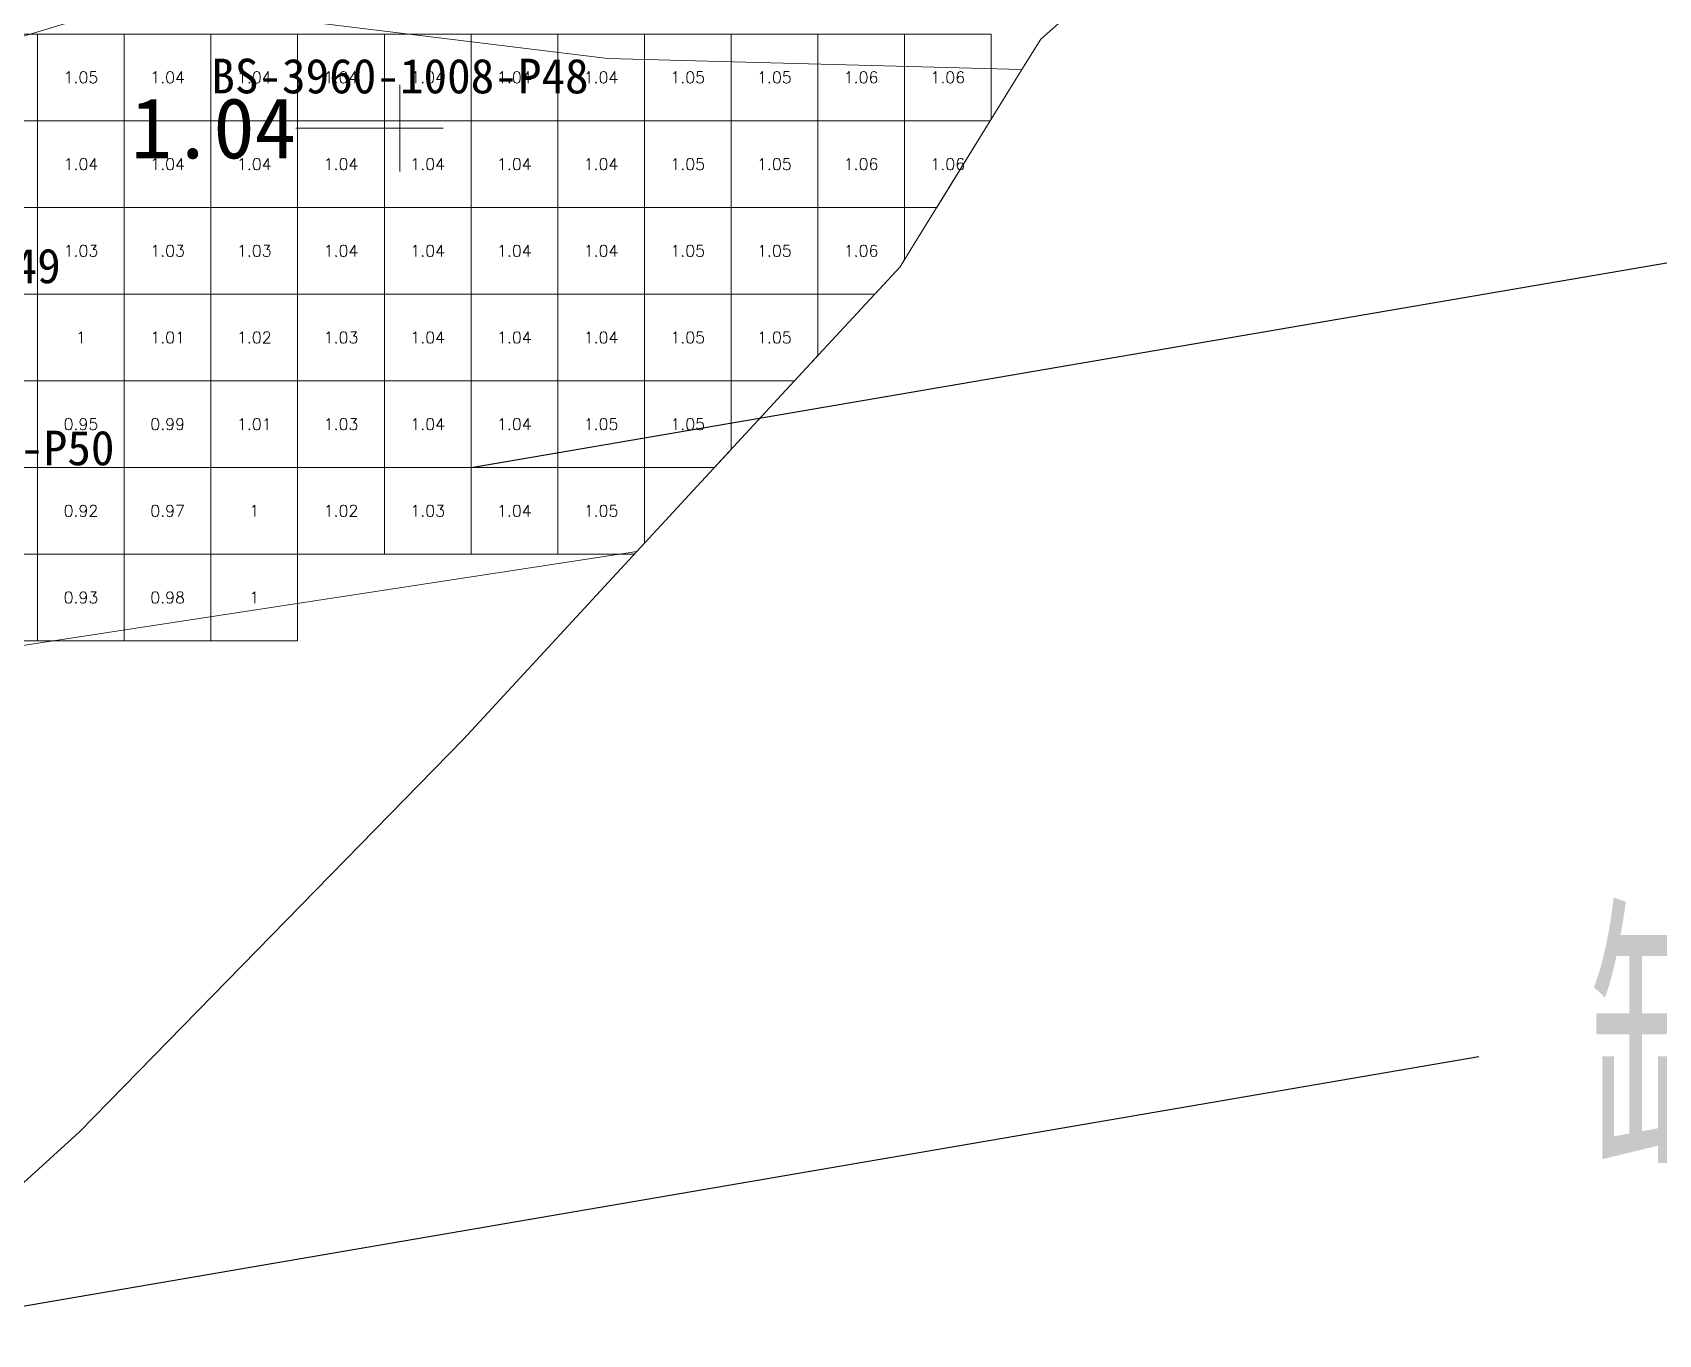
# Model space of a CAD drawing. Header units: inches. Extents: x 469883 to 470005, y 4349687 to 4349765.
# Drawn here: x 469909.89 to 469928.65, y 4349687.41 to 4349702.43 of the extents above; entities that cross this region are included whole.
import ezdxf
from ezdxf.enums import TextEntityAlignment as Align

# ---------------------------------------------------------------- set-up
doc = ezdxf.new("R2010")
doc.units = ezdxf.units.IN
doc.header["$MEASUREMENT"] = 0
for name, color, linetype, lineweight in [('点', 7, 'Continuous', 0), ('爆区方格网', 7, 'Continuous', 0), ('线条', 7, 'Continuous', 0), ('钻孔', 7, 'Continuous', 0)]:
    doc.layers.add(name, color=color, linetype=linetype, lineweight=lineweight)
doc.styles.add('3dmine_textStyle_1', font='txt.shx', dxfattribs={"height": 1, "bigfont": 'gbcbig.shx'})
doc.styles.add('3dmine_textStyle_2', font='simsunb.ttf', dxfattribs={"height": 1})
doc.styles.add('Standard_Shx', font='txt.shx', dxfattribs={"bigfont": 'gbcbig.shx'})

msp = doc.modelspace()

# ---------------------------------------------------------------- hatches: boundary and pattern name
at = {"layer": '钻孔', "linetype": 'Continuous', "lineweight": 0, "true_color": 0x0000ff, "extrusion": (0, 1, 0)}
msp.add_hatch(color=5, dxfattribs=at).paths.add_polyline_path([(-469915.13, 3950.3), (-469914.13, 3950.3), (-469914.13, 3962.3), (-469915.13, 3962.3)], flags=0)

# ---------------------------------------------------------------- linework, layer by layer
for p, q in [((469914.95, 4349697.414, 15847.19), (469933.664, 4349700.619, 11886.19)), ((469907.862, 4349687.413, 13868.713), (469926.576, 4349690.618, 9907.713))]:
    msp.add_line(p, q)
at = {"color": 4, "linetype": 'Continuous', "lineweight": 0, "true_color": 0x00ffff, "elevation": 1981.806}
msp.add_lwpolyline([(469929.472, 4349719.374), (469926.45, 4349717.862), (469923.773, 4349717.783), (469919.611, 4349716.908), (469917.305, 4349717.121), (469913.939, 4349715.079), (469914.787, 4349712.799), (469918.1, 4349712.163), (469920.711, 4349709.845), (469927.434, 4349707.62), (469922.434, 4349703.167), (469921.522, 4349702.355), (469921.306, 4349702.005), (469916.527, 4349702.131), (469911.125, 4349702.795), (469907.91, 4349701.826), (469904.362, 4349704.071), (469902.082, 4349706.967), (469895.348, 4349706.967)], dxfattribs=at)
at = {"color": 5, "linetype": 'Continuous', "lineweight": 0, "true_color": 0x0000ff, "elevation": 1981.806}
msp.add_lwpolyline([(469907.91, 4349701.826), (469911.125, 4349702.795), (469916.527, 4349702.131), (469921.306, 4349702.005), (469920.069, 4349700.005), (469919.899, 4349699.73), (469918.862, 4349698.609), (469916.862, 4349696.445), (469908.546, 4349695.172)], dxfattribs=at)
at = {"color": 7, "linetype": 'Continuous', "lineweight": 0, "elevation": 2972.708}
msp.add_lwpolyline([(469899.888, 4349689.561), (469907.862, 4349687.413), (469910.433, 4349689.749), (469914.862, 4349694.281), (469916.862, 4349696.445), (469908.546, 4349695.172), (469903.529, 4349692.607), (469899.888, 4349689.561), (469899.888, 4349689.561)], dxfattribs=at)
at = {"layer": '点', "color": 138, "linetype": 'Continuous', "lineweight": 0, "true_color": 0x004c4c, "elevation": 3962.3}
for points in [[(469914.13, 4349700.83), (469914.13, 4349701.83)], [(469914.63, 4349701.33), (469913.63, 4349701.33)]]:
    msp.add_lwpolyline(points, dxfattribs=at)
at = {"layer": '爆区方格网', "color": 5, "linetype": 'Continuous', "lineweight": 0, "true_color": 0x0000ff, "elevation": 3961.95}
for points in [[(469909.95, 4349701.414), (469908.95, 4349701.414), (469908.95, 4349702.414), (469909.95, 4349702.414), (469909.95, 4349701.414)], [(469910.95, 4349701.414), (469909.95, 4349701.414), (469909.95, 4349702.414), (469910.95, 4349702.414), (469910.95, 4349701.414)], [(469911.95, 4349701.414), (469910.95, 4349701.414), (469910.95, 4349702.414), (469911.95, 4349702.414), (469911.95, 4349701.414)], [(469912.95, 4349701.414), (469911.95, 4349701.414), (469911.95, 4349702.414), (469912.95, 4349702.414), (469912.95, 4349701.414)], [(469913.95, 4349701.414), (469912.95, 4349701.414), (469912.95, 4349702.414), (469913.95, 4349702.414), (469913.95, 4349701.414)], [(469914.95, 4349701.414), (469913.95, 4349701.414), (469913.95, 4349702.414), (469914.95, 4349702.414), (469914.95, 4349701.414)], [(469915.95, 4349701.414), (469914.95, 4349701.414), (469914.95, 4349702.414), (469915.95, 4349702.414), (469915.95, 4349701.414)], [(469916.95, 4349701.414), (469915.95, 4349701.414), (469915.95, 4349702.414), (469916.95, 4349702.414), (469916.95, 4349701.414)], [(469917.95, 4349701.414), (469916.95, 4349701.414), (469916.95, 4349702.414), (469917.95, 4349702.414), (469917.95, 4349701.414)], [(469918.95, 4349701.414), (469917.95, 4349701.414), (469917.95, 4349702.414), (469918.95, 4349702.414), (469918.95, 4349701.414)], [(469919.95, 4349701.414), (469918.95, 4349701.414), (469918.95, 4349702.414), (469919.95, 4349702.414), (469919.95, 4349701.414)], [(469920.95, 4349701.43), (469920.94, 4349701.414), (469919.95, 4349701.414), (469919.95, 4349702.414), (469920.95, 4349702.414), (469920.95, 4349701.43)], [(469909.95, 4349700.414), (469908.95, 4349700.414), (469908.95, 4349701.414), (469909.95, 4349701.414), (469909.95, 4349700.414)], [(469910.95, 4349700.414), (469909.95, 4349700.414), (469909.95, 4349701.414), (469910.95, 4349701.414), (469910.95, 4349700.414)], [(469911.95, 4349700.414), (469910.95, 4349700.414), (469910.95, 4349701.414), (469911.95, 4349701.414), (469911.95, 4349700.414)], [(469912.95, 4349700.414), (469911.95, 4349700.414), (469911.95, 4349701.414), (469912.95, 4349701.414), (469912.95, 4349700.414)], [(469913.95, 4349700.414), (469912.95, 4349700.414), (469912.95, 4349701.414), (469913.95, 4349701.414), (469913.95, 4349700.414)], [(469914.95, 4349700.414), (469913.95, 4349700.414), (469913.95, 4349701.414), (469914.95, 4349701.414), (469914.95, 4349700.414)], [(469915.95, 4349700.414), (469914.95, 4349700.414), (469914.95, 4349701.414), (469915.95, 4349701.414), (469915.95, 4349700.414)], [(469916.95, 4349700.414), (469915.95, 4349700.414), (469915.95, 4349701.414), (469916.95, 4349701.414), (469916.95, 4349700.414)], [(469917.95, 4349700.414), (469916.95, 4349700.414), (469916.95, 4349701.414), (469917.95, 4349701.414), (469917.95, 4349700.414)], [(469918.95, 4349700.414), (469917.95, 4349700.414), (469917.95, 4349701.414), (469918.95, 4349701.414), (469918.95, 4349700.414)], [(469919.95, 4349700.414), (469918.95, 4349700.414), (469918.95, 4349701.414), (469919.95, 4349701.414), (469919.95, 4349700.414)], [(469920.322, 4349700.414), (469919.95, 4349700.414), (469919.95, 4349701.414), (469920.94, 4349701.414), (469920.322, 4349700.414)], [(469909.95, 4349699.414), (469908.95, 4349699.414), (469908.95, 4349700.414), (469909.95, 4349700.414), (469909.95, 4349699.414)], [(469910.95, 4349699.414), (469909.95, 4349699.414), (469909.95, 4349700.414), (469910.95, 4349700.414), (469910.95, 4349699.414)], [(469911.95, 4349699.414), (469910.95, 4349699.414), (469910.95, 4349700.414), (469911.95, 4349700.414), (469911.95, 4349699.414)], [(469912.95, 4349699.414), (469911.95, 4349699.414), (469911.95, 4349700.414), (469912.95, 4349700.414), (469912.95, 4349699.414)], [(469913.95, 4349699.414), (469912.95, 4349699.414), (469912.95, 4349700.414), (469913.95, 4349700.414), (469913.95, 4349699.414)], [(469914.95, 4349699.414), (469913.95, 4349699.414), (469913.95, 4349700.414), (469914.95, 4349700.414), (469914.95, 4349699.414)], [(469915.95, 4349699.414), (469914.95, 4349699.414), (469914.95, 4349700.414), (469915.95, 4349700.414), (469915.95, 4349699.414)], [(469916.95, 4349699.414), (469915.95, 4349699.414), (469915.95, 4349700.414), (469916.95, 4349700.414), (469916.95, 4349699.414)], [(469917.95, 4349699.414), (469916.95, 4349699.414), (469916.95, 4349700.414), (469917.95, 4349700.414), (469917.95, 4349699.414)], [(469918.95, 4349699.414), (469917.95, 4349699.414), (469917.95, 4349700.414), (469918.95, 4349700.414), (469918.95, 4349699.414)], [(469919.95, 4349699.813), (469919.899, 4349699.73), (469919.607, 4349699.414), (469918.95, 4349699.414), (469918.95, 4349700.414), (469919.95, 4349700.414), (469919.95, 4349699.813)], [(469909.95, 4349698.414), (469908.95, 4349698.414), (469908.95, 4349699.414), (469909.95, 4349699.414), (469909.95, 4349698.414)], [(469910.95, 4349698.414), (469909.95, 4349698.414), (469909.95, 4349699.414), (469910.95, 4349699.414), (469910.95, 4349698.414)], [(469911.95, 4349698.414), (469910.95, 4349698.414), (469910.95, 4349699.414), (469911.95, 4349699.414), (469911.95, 4349698.414)], [(469912.95, 4349698.414), (469911.95, 4349698.414), (469911.95, 4349699.414), (469912.95, 4349699.414), (469912.95, 4349698.414)], [(469913.95, 4349698.414), (469912.95, 4349698.414), (469912.95, 4349699.414), (469913.95, 4349699.414), (469913.95, 4349698.414)], [(469914.95, 4349698.414), (469913.95, 4349698.414), (469913.95, 4349699.414), (469914.95, 4349699.414), (469914.95, 4349698.414)], [(469915.95, 4349698.414), (469914.95, 4349698.414), (469914.95, 4349699.414), (469915.95, 4349699.414), (469915.95, 4349698.414)], [(469916.95, 4349698.414), (469915.95, 4349698.414), (469915.95, 4349699.414), (469916.95, 4349699.414), (469916.95, 4349698.414)], [(469917.95, 4349698.414), (469916.95, 4349698.414), (469916.95, 4349699.414), (469917.95, 4349699.414), (469917.95, 4349698.414)], [(469918.95, 4349698.704), (469918.862, 4349698.609), (469918.682, 4349698.414), (469917.95, 4349698.414), (469917.95, 4349699.414), (469918.95, 4349699.414), (469918.95, 4349698.704)], [(469909.95, 4349697.414), (469908.95, 4349697.414), (469908.95, 4349698.414), (469909.95, 4349698.414), (469909.95, 4349697.414)], [(469910.95, 4349697.414), (469909.95, 4349697.414), (469909.95, 4349698.414), (469910.95, 4349698.414), (469910.95, 4349697.414)], [(469911.95, 4349697.414), (469910.95, 4349697.414), (469910.95, 4349698.414), (469911.95, 4349698.414), (469911.95, 4349697.414)], [(469912.95, 4349697.414), (469911.95, 4349697.414), (469911.95, 4349698.414), (469912.95, 4349698.414), (469912.95, 4349697.414)], [(469913.95, 4349697.414), (469912.95, 4349697.414), (469912.95, 4349698.414), (469913.95, 4349698.414), (469913.95, 4349697.414)], [(469914.95, 4349697.414), (469913.95, 4349697.414), (469913.95, 4349698.414), (469914.95, 4349698.414), (469914.95, 4349697.414)], [(469915.95, 4349697.414), (469914.95, 4349697.414), (469914.95, 4349698.414), (469915.95, 4349698.414), (469915.95, 4349697.414)], [(469916.95, 4349697.414), (469915.95, 4349697.414), (469915.95, 4349698.414), (469916.95, 4349698.414), (469916.95, 4349697.414)], [(469917.95, 4349697.622), (469917.758, 4349697.414), (469916.95, 4349697.414), (469916.95, 4349698.414), (469917.95, 4349698.414), (469917.95, 4349697.622)], [(469909.95, 4349696.414), (469908.95, 4349696.414), (469908.95, 4349697.414), (469909.95, 4349697.414), (469909.95, 4349696.414)], [(469910.95, 4349696.414), (469909.95, 4349696.414), (469909.95, 4349697.414), (469910.95, 4349697.414), (469910.95, 4349696.414)], [(469911.95, 4349696.414), (469910.95, 4349696.414), (469910.95, 4349697.414), (469911.95, 4349697.414), (469911.95, 4349696.414)], [(469912.95, 4349696.414), (469911.95, 4349696.414), (469911.95, 4349697.414), (469912.95, 4349697.414), (469912.95, 4349696.414)], [(469913.95, 4349696.414), (469912.95, 4349696.414), (469912.95, 4349697.414), (469913.95, 4349697.414), (469913.95, 4349696.414)], [(469914.95, 4349696.414), (469913.95, 4349696.414), (469913.95, 4349697.414), (469914.95, 4349697.414), (469914.95, 4349696.414)], [(469915.95, 4349696.414), (469914.95, 4349696.414), (469914.95, 4349697.414), (469915.95, 4349697.414), (469915.95, 4349696.414)], [(469916.95, 4349696.54), (469916.862, 4349696.445), (469916.834, 4349696.414), (469915.95, 4349696.414), (469915.95, 4349697.414), (469916.95, 4349697.414), (469916.95, 4349696.54)], [(469909.95, 4349695.414), (469908.95, 4349695.414), (469908.95, 4349696.414), (469909.95, 4349696.414), (469909.95, 4349695.414)], [(469910.95, 4349695.414), (469909.95, 4349695.414), (469909.95, 4349696.414), (469910.95, 4349696.414), (469910.95, 4349695.414)], [(469911.95, 4349695.414), (469910.95, 4349695.414), (469910.95, 4349696.414), (469911.95, 4349696.414), (469911.95, 4349695.414)], [(469912.95, 4349695.414), (469911.95, 4349695.414), (469911.95, 4349696.414), (469912.95, 4349696.414), (469912.95, 4349695.414)]]:
    msp.add_lwpolyline(points, dxfattribs=at)
at = {"layer": '线条', "color": 138, "linetype": 'Continuous', "lineweight": 0, "true_color": 0x004c4c, "elevation": 3962.3}
msp.add_lwpolyline([(469914.13, 4349701.33), (469914.13, 4349701.33), (469914.13, 4349701.33)], dxfattribs=at)
at = {"layer": '钻孔', "color": 5, "linetype": 'Continuous', "lineweight": 0, "true_color": 0x0000ff}
for elevation in [3962.3, 3950.3]:
    msp.add_lwpolyline([(469914.13, 4349701.33), (469912.93, 4349701.33)], dxfattribs=dict(at, elevation=elevation))

# ---------------------------------------------------------------- texts
at = {"color": 5, "linetype": 'Continuous', "lineweight": 0, "true_color": 0x0000ff, "style": '3dmine_textStyle_1'}
for s, height, p in [('1.05', 0.1333, (469910.45, 4349701.914, 3961.95)), ('1.04', 0.1333, (469911.45, 4349701.914, 3961.95)), ('1.04', 0.1333, (469912.45, 4349701.914, 3961.95)), ('1.04', 0.1333, (469913.45, 4349701.914, 3961.95)), ('1.04', 0.1333, (469914.45, 4349701.914, 3961.95)), ('1.04', 0.1333, (469915.45, 4349701.914, 3961.95)), ('1.04', 0.1333, (469916.45, 4349701.914, 3961.95)), ('1.05', 0.1333, (469917.45, 4349701.914, 3961.95)), ('1.05', 0.1333, (469918.45, 4349701.914, 3961.95)), ('1.06', 0.1333, (469919.45, 4349701.914, 3961.95)), ('1.06', 0.1333, (469920.45, 4349701.914, 3961.95)), ('1.04', 0.1333, (469910.45, 4349700.914, 3961.95)), ('1.04', 0.1333, (469911.45, 4349700.914, 3961.95)), ('1.04', 0.1333, (469912.45, 4349700.914, 3961.95)), ('1.04', 0.1333, (469913.45, 4349700.914, 3961.95)), ('1.04', 0.1333, (469914.45, 4349700.914, 3961.95)), ('1.04', 0.1333, (469915.45, 4349700.914, 3961.95)), ('1.04', 0.1333, (469916.45, 4349700.914, 3961.95)), ('1.05', 0.1333, (469917.45, 4349700.914, 3961.95)), ('1.05', 0.1333, (469918.45, 4349700.914, 3961.95)), ('1.06', 0.1333, (469919.45, 4349700.914, 3961.95)), ('1.06', 0.1333, (469920.45, 4349700.914, 3961.95)), ('1.03', 0.1333, (469910.45, 4349699.914, 3961.95)), ('1.03', 0.1333, (469911.45, 4349699.914, 3961.95)), ('1.03', 0.1333, (469912.45, 4349699.914, 3961.95)), ('1.04', 0.1333, (469913.45, 4349699.914, 3961.95)), ('1.04', 0.1333, (469914.45, 4349699.914, 3961.95)), ('1.04', 0.1333, (469915.45, 4349699.914, 3961.95)), ('1.04', 0.1333, (469916.45, 4349699.914, 3961.95)), ('1.05', 0.1333, (469917.45, 4349699.914, 3961.95)), ('1.05', 0.1333, (469918.45, 4349699.914, 3961.95)), ('1.06', 0.1333, (469919.45, 4349699.914, 3961.95)), ('1', 0.133, (469910.45, 4349698.914, 3961.95)), ('1.01', 0.1333, (469911.45, 4349698.914, 3961.95)), ('1.02', 0.1333, (469912.45, 4349698.914, 3961.95)), ('1.03', 0.1333, (469913.45, 4349698.914, 3961.95)), ('1.04', 0.1333, (469914.45, 4349698.914, 3961.95)), ('1.04', 0.1333, (469915.45, 4349698.914, 3961.95)), ('1.04', 0.1333, (469916.45, 4349698.914, 3961.95)), ('1.05', 0.1333, (469917.45, 4349698.914, 3961.95)), ('1.05', 0.1333, (469918.45, 4349698.914, 3961.95)), ('0.95', 0.1333, (469910.45, 4349697.914, 3961.95)), ('0.99', 0.1333, (469911.45, 4349697.914, 3961.95)), ('1.01', 0.1333, (469912.45, 4349697.914, 3961.95)), ('1.03', 0.1333, (469913.45, 4349697.914, 3961.95)), ('1.04', 0.1333, (469914.45, 4349697.914, 3961.95)), ('1.04', 0.1333, (469915.45, 4349697.914, 3961.95)), ('1.05', 0.1333, (469916.45, 4349697.914, 3961.95)), ('1.05', 0.1333, (469917.45, 4349697.914, 3961.95)), ('0.92', 0.1333, (469910.45, 4349696.914, 3961.95)), ('0.97', 0.1333, (469911.45, 4349696.914, 3961.95)), ('1', 0.133, (469912.45, 4349696.914, 3961.95)), ('1.02', 0.1333, (469913.45, 4349696.914, 3961.95)), ('1.03', 0.1333, (469914.45, 4349696.914, 3961.95)), ('1.04', 0.1333, (469915.45, 4349696.914, 3961.95)), ('1.05', 0.1333, (469916.45, 4349696.914, 3961.95)), ('0.93', 0.1333, (469910.45, 4349695.914, 3961.95)), ('0.98', 0.1333, (469911.45, 4349695.914, 3961.95)), ('1', 0.133, (469912.45, 4349695.914, 3961.95))]:
    msp.add_text(s, height=height, dxfattribs=at).set_placement(p, align=Align.MIDDLE_CENTER)
at = {"insert": (469927.84, 4349692.133, 9907.713), "char_height": 3, "attachment_point": 1, "style": 'Standard_Shx'}
msp.add_mtext_dynamic_manual_height_columns('缺工程，待取样结果出来后施工', width=35.06623, gutter_width=1, heights=[0], dxfattribs=at)
at = {"layer": '钻孔', "color": 138, "linetype": 'Continuous', "lineweight": 0, "true_color": 0x004c4c, "style": '3dmine_textStyle_2'}
for s, p in [('BS-3960-1008-P48', (469914.13, 4349701.73, 3962.3)), ('BS-3960-1008-P49', (469908.04, 4349699.54, 3962.12)), ('BS-3960-1008-P50', (469908.66, 4349697.44, 3962.11))]:
    msp.add_text(s, height=0.4, dxfattribs=at).set_placement(p, align=Align.CENTER)
at = {"layer": '钻孔', "color": 5, "linetype": 'Continuous', "lineweight": 0, "true_color": 0x0000ff, "style": '3dmine_textStyle_2'}
msp.add_text('1.04', height=0.7, dxfattribs=at).set_placement((469912.93, 4349701.33, 3956.3), align=Align.MIDDLE_RIGHT)

doc.saveas('drawing.dxf')
